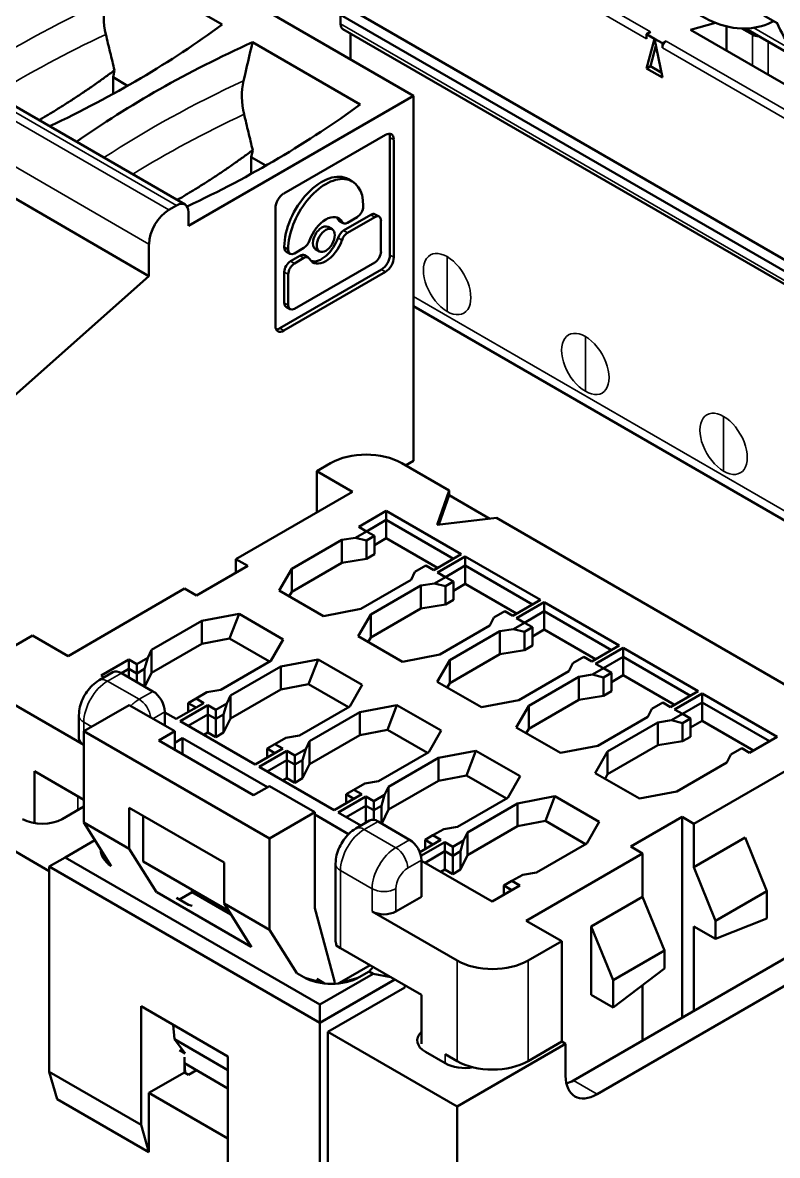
# Model space of a CAD drawing. Header units: millimetres. Extents: x 3118 to 4801, y 919 to 1849.
# Drawn here: x 4059.41 to 4072.92, y 1673.93 to 1694.2 of the extents above; entities that cross this region are included whole.
import ezdxf

# ---------------------------------------------------------------- set-up
doc = ezdxf.new("R2010")
doc.units = ezdxf.units.MM
doc.header["$LTSCALE"] = 1.8
doc.layers.add('외형선(ISO)', color=7, linetype='Continuous', lineweight=50)
doc.layers.add('좁은 외형선(ISO)', color=7, linetype='Continuous', lineweight=35)

msp = doc.modelspace()

# ---------------------------------------------------------------- linework, layer by layer
at = {"layer": '외형선(ISO)'}
for p, q in [((4056.369, 1698.687), (4066.41, 1692.89)), ((4052.276, 1696.742), (4062.317, 1690.945)), ((4061.672, 1689.665), (4051.631, 1695.462)), ((4061.052, 1695.278), (4062.98, 1694.165)), ((4074.4, 1689.175), (4065.278, 1694.441)), ((4074.4, 1688.971), (4065.102, 1694.339)), ((4065.102, 1694.176), (4065.102, 1694.339)), ((4071.367, 1694.07), (4071.815, 1694.195)), ((4072.919, 1694.188), (4072.684, 1694.324)), ((4065.143, 1694.084), (4074.4, 1688.74)), ((4065.278, 1693.543), (4065.278, 1694.006)), ((4070.582, 1693.992), (4070.652, 1694.033)), ((4070.582, 1693.992), (4070.723, 1693.911)), ((4070.582, 1693.911), (4070.582, 1693.992)), ((4071.367, 1694.07), (4073.474, 1692.853)), ((4072.014, 1693.696), (4072.014, 1694.132)), ((4072.287, 1694.094), (4072.477, 1693.984)), ((4072.352, 1694.094), (4073.314, 1693.538)), ((4063.527, 1693.849), (4065.455, 1692.736)), ((4070.723, 1693.911), (4070.581, 1693.38)), ((4070.652, 1693.421), (4070.749, 1693.784)), ((4070.865, 1693.216), (4070.723, 1693.911)), ((4070.723, 1693.911), (4070.865, 1693.829)), ((4070.865, 1693.829), (4070.935, 1693.87)), ((4070.865, 1693.829), (4070.865, 1693.747)), ((4070.581, 1693.38), (4070.652, 1693.421)), ((4070.581, 1693.38), (4070.865, 1693.216)), ((4070.846, 1693.309), (4070.652, 1693.421)), ((4061.029, 1693.221), (4061.054, 1693.346)), ((4061.29, 1693.07), (4061.029, 1693.221)), ((4061.029, 1692.923), (4061.029, 1693.221)), ((4062.379, 1690.563), (4066.41, 1692.89)), ((4066.41, 1692.89), (4066.41, 1686.358)), ((4064.084, 1691.139), (4065.907, 1692.191)), ((4065.986, 1692.146), (4065.986, 1690.041)), ((4066.056, 1692.105), (4066.056, 1690)), ((4063.504, 1691.792), (4063.529, 1691.917)), ((4063.765, 1691.641), (4063.504, 1691.792)), ((4063.504, 1691.494), (4063.504, 1691.792)), ((4065.242, 1691.398), (4065.313, 1691.357)), ((4062.026, 1690.849), (4062.167, 1690.93)), ((4062.379, 1690.808), (4062.379, 1690.563)), ((4063.935, 1688.775), (4063.935, 1690.881)), ((4065.158, 1690.481), (4065.644, 1690.761)), ((4065.51, 1690.911), (4065.51, 1690.922)), ((4065.723, 1690.769), (4065.794, 1690.728)), ((4064.881, 1690.543), (4064.952, 1690.502)), ((4065.079, 1690.653), (4065.149, 1690.612)), ((4065.715, 1690.72), (4065.229, 1690.44)), ((4065.229, 1690.62), (4065.398, 1690.718)), ((4065.826, 1690.103), (4065.826, 1690.656)), ((4061.672, 1689.665), (4061.672, 1690.236)), ((4064.094, 1690.186), (4064.094, 1690.176)), ((4064.165, 1690.145), (4064.165, 1690.135)), ((4064.277, 1690.07), (4064.446, 1690.168)), ((4064.652, 1690.147), (4064.723, 1690.106)), ((4064.127, 1690.103), (4064.198, 1690.062)), ((4064.206, 1689.931), (4064.376, 1690.029)), ((4064.446, 1689.988), (4064.277, 1689.89)), ((4064.455, 1690.037), (4064.525, 1689.996)), ((4064.013, 1688.73), (4065.837, 1689.783)), ((4065.907, 1689.742), (4064.084, 1688.689)), ((4064.094, 1689.185), (4064.094, 1689.737)), ((4064.277, 1689.08), (4065.715, 1689.91)), ((4058.985, 1687.282), (4061.672, 1689.665)), ((4064.165, 1689.697), (4064.165, 1689.144)), ((4064.127, 1689.113), (4064.198, 1689.072)), ((4066.41, 1689.128), (4074.824, 1684.27)), ((4064.925, 1686.317), (4064.677, 1686.174)), ((4066.198, 1686.317), (4067.046, 1685.827)), ((4066.41, 1686.358), (4066.268, 1686.276)), ((4064.677, 1685.439), (4064.677, 1686.174)), ((4064.677, 1686.174), (4065.314, 1685.807)), ((4063.228, 1684.602), (4065.314, 1685.807)), ((4067.046, 1685.827), (4066.834, 1685.215)), ((4067.046, 1685.746), (4066.864, 1685.218)), ((4067.046, 1685.827), (4067.046, 1685.746)), ((4067.777, 1685.324), (4067.046, 1685.746)), ((4065.922, 1685.464), (4065.427, 1685.178)), ((4067.265, 1684.688), (4065.922, 1685.464)), ((4065.922, 1685.464), (4065.922, 1685.301)), ((4065.922, 1685.301), (4065.568, 1685.096)), ((4065.922, 1685.301), (4065.922, 1684.974)), ((4067.124, 1684.607), (4065.922, 1685.301)), ((4066.834, 1685.215), (4067.895, 1685.337)), ((4067.895, 1685.337), (4074.4, 1681.581)), ((4065.568, 1685.096), (4065.372, 1684.983)), ((4065.427, 1685.178), (4065.568, 1685.096)), ((4065.568, 1685.096), (4065.71, 1685.015)), ((4064.228, 1684.425), (4065.126, 1684.943)), ((4065.372, 1684.983), (4065.126, 1684.943)), ((4065.126, 1684.943), (4065.126, 1684.535)), ((4065.372, 1684.983), (4065.568, 1684.933)), ((4065.71, 1685.015), (4065.568, 1684.933)), ((4065.568, 1684.933), (4065.568, 1684.607)), ((4065.71, 1685.015), (4065.71, 1684.688)), ((4065.922, 1684.974), (4065.71, 1684.851)), ((4066.841, 1684.443), (4065.922, 1684.974)), ((4065.71, 1684.688), (4065.568, 1684.607)), ((4066.77, 1684.402), (4067.265, 1684.688)), ((4062.521, 1683.949), (4063.44, 1684.48)), ((4063.228, 1684.602), (4063.228, 1684.358)), ((4063.44, 1684.48), (4063.228, 1684.602)), ((4064.228, 1684.017), (4065.126, 1684.535)), ((4065.568, 1684.607), (4065.126, 1684.535)), ((4066.433, 1684.371), (4066.629, 1684.484)), ((4066.629, 1684.484), (4066.77, 1684.402)), ((4067.336, 1684.647), (4066.841, 1684.362)), ((4067.336, 1684.484), (4066.983, 1684.28)), ((4068.68, 1683.872), (4067.336, 1684.647)), ((4067.336, 1684.647), (4067.336, 1684.484)), ((4067.336, 1684.484), (4067.336, 1684.157)), ((4068.538, 1683.79), (4067.336, 1684.484)), ((4064.006, 1684.039), (4064.228, 1684.425)), ((4064.228, 1684.425), (4064.228, 1684.017)), ((4066.364, 1684.229), (4066.433, 1684.371)), ((4066.983, 1684.28), (4066.786, 1684.167)), ((4066.841, 1684.362), (4066.983, 1684.28)), ((4066.983, 1684.28), (4067.124, 1684.198)), ((4060.223, 1682.867), (4062.309, 1684.072)), ((4062.309, 1684.072), (4062.521, 1683.949)), ((4066.364, 1684.229), (4065.466, 1683.71)), ((4065.643, 1683.608), (4066.541, 1684.127)), ((4066.786, 1684.167), (4066.541, 1684.127)), ((4066.541, 1684.127), (4066.541, 1683.719)), ((4066.786, 1684.167), (4066.983, 1684.117)), ((4067.124, 1684.198), (4066.983, 1684.117)), ((4066.983, 1684.117), (4066.983, 1683.79)), ((4067.124, 1684.198), (4067.124, 1683.872)), ((4067.336, 1684.157), (4067.124, 1684.035)), ((4068.255, 1683.627), (4067.336, 1684.157)), ((4064.798, 1683.582), (4064.006, 1684.039)), ((4064.182, 1683.937), (4064.228, 1684.017)), ((4067.124, 1683.872), (4066.983, 1683.79)), ((4068.185, 1683.586), (4068.68, 1683.872)), ((4065.466, 1683.71), (4064.798, 1683.582)), ((4065.643, 1683.2), (4066.541, 1683.719)), ((4066.983, 1683.79), (4066.541, 1683.719)), ((4067.847, 1683.554), (4068.043, 1683.668)), ((4068.043, 1683.668), (4068.185, 1683.586)), ((4068.75, 1683.831), (4068.255, 1683.545)), ((4068.75, 1683.668), (4068.397, 1683.463)), ((4070.094, 1683.055), (4068.75, 1683.831)), ((4068.75, 1683.831), (4068.75, 1683.668)), ((4068.75, 1683.668), (4068.75, 1683.341)), ((4069.952, 1682.974), (4068.75, 1683.668)), ((4061.718, 1682.976), (4062.616, 1683.494)), ((4062.616, 1683.494), (4063.284, 1683.623)), ((4062.616, 1683.494), (4062.616, 1683.086)), ((4063.115, 1683.182), (4063.284, 1683.623)), ((4063.284, 1683.623), (4064.076, 1683.165)), ((4065.42, 1683.223), (4065.643, 1683.608)), ((4065.643, 1683.608), (4065.643, 1683.2)), ((4067.778, 1683.412), (4067.847, 1683.554)), ((4068.397, 1683.463), (4068.2, 1683.35)), ((4068.255, 1683.545), (4068.397, 1683.463)), ((4068.397, 1683.463), (4068.538, 1683.382)), ((4059.586, 1683.235), (4058.985, 1682.888)), ((4059.586, 1683.235), (4060.223, 1682.867)), ((4067.778, 1683.412), (4066.88, 1682.894)), ((4067.057, 1682.792), (4067.955, 1683.31)), ((4068.2, 1683.35), (4067.955, 1683.31)), ((4067.955, 1683.31), (4067.955, 1682.902)), ((4068.2, 1683.35), (4068.397, 1683.3)), ((4068.538, 1683.382), (4068.397, 1683.3)), ((4068.397, 1683.3), (4068.397, 1682.974)), ((4068.538, 1683.382), (4068.538, 1683.055)), ((4068.75, 1683.341), (4068.538, 1683.219)), ((4069.67, 1682.81), (4068.75, 1683.341)), ((4061.718, 1682.567), (4062.616, 1683.086)), ((4062.616, 1683.086), (4063.115, 1683.182)), ((4063.115, 1683.182), (4063.832, 1682.767)), ((4064.076, 1683.165), (4063.854, 1682.78)), ((4066.212, 1682.765), (4065.42, 1683.223)), ((4065.597, 1683.121), (4065.643, 1683.2)), ((4068.538, 1683.055), (4068.397, 1682.974)), ((4069.599, 1682.769), (4070.094, 1683.055)), ((4061.649, 1682.834), (4061.453, 1682.72)), ((4061.649, 1682.834), (4061.594, 1682.639)), ((4061.718, 1682.976), (4061.649, 1682.834)), ((4061.718, 1682.976), (4061.718, 1682.567)), ((4066.88, 1682.894), (4066.212, 1682.765)), ((4067.057, 1682.384), (4067.955, 1682.902)), ((4068.397, 1682.974), (4067.955, 1682.902)), ((4069.261, 1682.738), (4069.457, 1682.851)), ((4069.457, 1682.851), (4069.599, 1682.769)), ((4070.165, 1683.014), (4069.67, 1682.729)), ((4070.165, 1682.851), (4069.811, 1682.647)), ((4071.508, 1682.239), (4070.165, 1683.014)), ((4070.165, 1683.014), (4070.165, 1682.851)), ((4070.165, 1682.851), (4070.165, 1682.524)), ((4071.367, 1682.157), (4070.165, 1682.851)), ((4061.312, 1682.802), (4060.817, 1682.516)), ((4061.312, 1682.639), (4061.177, 1682.561)), ((4061.453, 1682.72), (4061.312, 1682.802)), ((4061.312, 1682.802), (4061.312, 1682.639)), ((4061.312, 1682.639), (4061.312, 1682.484)), ((4061.453, 1682.557), (4061.312, 1682.639)), ((4061.453, 1682.72), (4061.453, 1682.557)), ((4061.594, 1682.639), (4061.453, 1682.557)), ((4061.594, 1682.639), (4061.594, 1682.32)), ((4063.854, 1682.78), (4062.956, 1682.261)), ((4063.132, 1682.159), (4064.03, 1682.678)), ((4064.03, 1682.678), (4064.699, 1682.806)), ((4064.03, 1682.678), (4064.03, 1682.269)), ((4064.529, 1682.365), (4064.699, 1682.806)), ((4064.699, 1682.806), (4065.491, 1682.349)), ((4066.834, 1682.406), (4067.057, 1682.792)), ((4067.057, 1682.792), (4067.057, 1682.384)), ((4069.192, 1682.596), (4069.261, 1682.738)), ((4069.811, 1682.647), (4069.615, 1682.534)), ((4069.67, 1682.729), (4069.811, 1682.647)), ((4069.811, 1682.647), (4069.952, 1682.565)), ((4060.78, 1682.433), (4061.027, 1682.576)), ((4060.817, 1682.516), (4060.87, 1682.485)), ((4061.743, 1682.235), (4061.177, 1682.561)), ((4061.453, 1682.557), (4061.453, 1682.402)), ((4061.718, 1682.567), (4061.598, 1682.319)), ((4069.192, 1682.596), (4068.294, 1682.077)), ((4068.471, 1681.975), (4069.369, 1682.494)), ((4069.615, 1682.534), (4069.369, 1682.494)), ((4069.369, 1682.494), (4069.369, 1682.086)), ((4069.615, 1682.534), (4069.811, 1682.484)), ((4069.952, 1682.565), (4069.811, 1682.484)), ((4069.811, 1682.484), (4069.811, 1682.157)), ((4069.952, 1682.565), (4069.952, 1682.239)), ((4070.165, 1682.524), (4069.952, 1682.402)), ((4071.084, 1681.994), (4070.165, 1682.524)), ((4062.514, 1682.108), (4062.71, 1682.221)), ((4062.71, 1682.221), (4062.956, 1682.261)), ((4063.132, 1681.751), (4064.03, 1682.269)), ((4064.03, 1682.269), (4064.529, 1682.365)), ((4064.529, 1682.365), (4065.247, 1681.951)), ((4065.491, 1682.349), (4065.268, 1681.963)), ((4067.626, 1681.949), (4066.834, 1682.406)), ((4067.011, 1682.304), (4067.057, 1682.384)), ((4069.952, 1682.239), (4069.811, 1682.157)), ((4071.013, 1681.953), (4071.508, 1682.239)), ((4060.506, 1681.275), (4058.985, 1682.153)), ((4062.16, 1681.741), (4062.655, 1682.026)), ((4062.514, 1682.108), (4062.372, 1682.026)), ((4062.372, 1682.026), (4062.372, 1681.863)), ((4062.514, 1681.945), (4062.372, 1682.026)), ((4062.655, 1682.026), (4062.514, 1682.108)), ((4063.064, 1682.017), (4062.867, 1681.904)), ((4063.064, 1682.017), (4063.009, 1681.822)), ((4063.132, 1682.159), (4063.064, 1682.017)), ((4063.132, 1682.159), (4063.132, 1681.751)), ((4068.294, 1682.077), (4067.626, 1681.949)), ((4068.471, 1681.567), (4069.369, 1682.086)), ((4069.811, 1682.157), (4069.369, 1682.086)), ((4070.675, 1681.921), (4070.872, 1682.035)), ((4070.872, 1682.035), (4071.013, 1681.953)), ((4071.579, 1682.198), (4071.084, 1681.912)), ((4071.579, 1682.035), (4071.225, 1681.83)), ((4072.922, 1681.422), (4071.579, 1682.198)), ((4071.579, 1682.198), (4071.579, 1682.035)), ((4072.781, 1681.341), (4071.579, 1682.035)), ((4071.579, 1682.035), (4071.579, 1681.708)), ((4061.319, 1681.99), (4060.506, 1681.52)), ((4061.319, 1681.99), (4062.132, 1681.52)), ((4061.955, 1681.622), (4061.955, 1681.867)), ((4061.955, 1681.859), (4062.16, 1681.741)), ((4062.726, 1681.986), (4062.231, 1681.7)), ((4062.726, 1681.822), (4062.372, 1681.618)), ((4062.867, 1681.904), (4062.726, 1681.986)), ((4062.726, 1681.986), (4062.726, 1681.822)), ((4062.726, 1681.822), (4062.726, 1681.496)), ((4062.867, 1681.741), (4062.726, 1681.822)), ((4062.867, 1681.904), (4062.867, 1681.741)), ((4063.009, 1681.822), (4062.867, 1681.741)), ((4063.009, 1681.822), (4063.009, 1681.496)), ((4065.268, 1681.963), (4064.37, 1681.445)), ((4064.547, 1681.343), (4065.445, 1681.861)), ((4065.445, 1681.861), (4066.113, 1681.99)), ((4065.445, 1681.861), (4065.445, 1681.453)), ((4065.943, 1681.549), (4066.113, 1681.99)), ((4066.113, 1681.99), (4066.905, 1681.532)), ((4068.248, 1681.59), (4068.471, 1681.975)), ((4068.471, 1681.975), (4068.471, 1681.567)), ((4070.607, 1681.779), (4070.675, 1681.921)), ((4071.225, 1681.83), (4071.029, 1681.717)), ((4071.084, 1681.912), (4071.225, 1681.83)), ((4071.225, 1681.83), (4071.367, 1681.749)), ((4060.418, 1681.398), (4060.418, 1681.806)), ((4062.231, 1681.7), (4063.574, 1680.924)), ((4062.867, 1681.741), (4062.867, 1681.414)), ((4063.132, 1681.751), (4063.009, 1681.496)), ((4070.607, 1681.779), (4069.709, 1681.261)), ((4069.885, 1681.159), (4070.783, 1681.677)), ((4071.029, 1681.717), (4070.783, 1681.677)), ((4070.783, 1681.677), (4070.783, 1681.269)), ((4071.029, 1681.717), (4071.225, 1681.667)), ((4071.367, 1681.749), (4071.225, 1681.667)), ((4071.225, 1681.667), (4071.225, 1681.341)), ((4071.367, 1681.749), (4071.367, 1681.422)), ((4071.579, 1681.708), (4071.367, 1681.586)), ((4072.498, 1681.177), (4071.579, 1681.708)), ((4060.506, 1681.52), (4063.829, 1679.601)), ((4060.506, 1681.52), (4060.506, 1679.887)), ((4062.132, 1681.52), (4061.849, 1681.357)), ((4062.132, 1681.194), (4062.132, 1681.52)), ((4062.726, 1681.496), (4062.655, 1681.455)), ((4062.867, 1681.414), (4062.726, 1681.496)), ((4063.009, 1681.496), (4062.867, 1681.414)), ((4064.124, 1681.405), (4064.37, 1681.445)), ((4064.547, 1680.934), (4065.445, 1681.453)), ((4065.445, 1681.453), (4065.943, 1681.549)), ((4065.943, 1681.549), (4066.661, 1681.134)), ((4066.905, 1681.532), (4066.682, 1681.147)), ((4069.04, 1681.132), (4068.248, 1681.59)), ((4068.425, 1681.488), (4068.471, 1681.567)), ((4071.367, 1681.422), (4071.225, 1681.341)), ((4072.427, 1681.136), (4072.922, 1681.422)), ((4061.849, 1681.357), (4063.546, 1680.377)), ((4062.132, 1681.316), (4062.273, 1681.398)), ((4063.794, 1680.52), (4062.273, 1681.398)), ((4062.273, 1681.398), (4062.273, 1681.112)), ((4063.574, 1680.924), (4064.069, 1681.21)), ((4063.928, 1681.292), (4063.786, 1681.21)), ((4063.786, 1681.21), (4063.786, 1681.047)), ((4063.928, 1681.128), (4063.786, 1681.21)), ((4063.928, 1681.292), (4064.124, 1681.405)), ((4064.069, 1681.21), (4063.928, 1681.292)), ((4064.547, 1681.343), (4064.478, 1681.201)), ((4064.547, 1681.343), (4064.547, 1680.934)), ((4069.709, 1681.261), (4069.04, 1681.132)), ((4069.885, 1680.751), (4070.783, 1681.269)), ((4071.225, 1681.341), (4070.783, 1681.269)), ((4072.089, 1681.105), (4072.286, 1681.218)), ((4072.286, 1681.218), (4072.427, 1681.136)), ((4064.14, 1681.169), (4063.645, 1680.883)), ((4064.14, 1681.006), (4063.786, 1680.802)), ((4064.281, 1681.087), (4064.14, 1681.169)), ((4064.14, 1681.169), (4064.14, 1681.006)), ((4064.14, 1681.006), (4064.14, 1680.679)), ((4064.281, 1680.924), (4064.14, 1681.006)), ((4064.478, 1681.201), (4064.281, 1681.087)), ((4064.281, 1681.087), (4064.281, 1680.924)), ((4064.423, 1681.006), (4064.281, 1680.924)), ((4064.478, 1681.201), (4064.423, 1681.006)), ((4064.423, 1681.006), (4064.423, 1680.679)), ((4066.682, 1681.147), (4065.784, 1680.628)), ((4065.961, 1680.526), (4066.859, 1681.045)), ((4066.859, 1681.045), (4067.527, 1681.173)), ((4066.859, 1681.045), (4066.859, 1680.636)), ((4067.357, 1680.732), (4067.527, 1681.173)), ((4067.527, 1681.173), (4068.319, 1680.716)), ((4069.663, 1680.773), (4069.885, 1681.159)), ((4069.885, 1681.159), (4069.885, 1680.751)), ((4073.516, 1681.071), (4071.43, 1679.867)), ((4072.021, 1680.963), (4072.089, 1681.105)), ((4059.622, 1679.876), (4059.622, 1680.806)), ((4060.293, 1680.418), (4059.622, 1680.806)), ((4063.645, 1680.883), (4064.989, 1680.108)), ((4064.281, 1680.924), (4064.281, 1680.598)), ((4064.547, 1680.934), (4064.423, 1680.679)), ((4072.021, 1680.963), (4071.123, 1680.444)), ((4064.14, 1680.679), (4064.069, 1680.638)), ((4064.281, 1680.598), (4064.14, 1680.679)), ((4064.423, 1680.679), (4064.281, 1680.598)), ((4065.539, 1680.588), (4065.784, 1680.628)), ((4065.961, 1680.118), (4066.859, 1680.636)), ((4066.859, 1680.636), (4067.357, 1680.732)), ((4067.357, 1680.732), (4068.075, 1680.318)), ((4068.319, 1680.716), (4068.096, 1680.33)), ((4070.455, 1680.316), (4069.663, 1680.773)), ((4069.839, 1680.671), (4069.885, 1680.751)), ((4060.506, 1680.295), (4060.293, 1680.418)), ((4063.829, 1680.54), (4063.546, 1680.377)), ((4063.829, 1680.54), (4064.642, 1680.071)), ((4064.989, 1680.108), (4065.484, 1680.393)), ((4065.342, 1680.475), (4065.201, 1680.393)), ((4065.201, 1680.393), (4065.201, 1680.23)), ((4065.342, 1680.312), (4065.201, 1680.393)), ((4065.342, 1680.475), (4065.539, 1680.588)), ((4065.484, 1680.393), (4065.342, 1680.475)), ((4065.961, 1680.526), (4065.892, 1680.384)), ((4065.961, 1680.526), (4065.961, 1680.118)), ((4071.123, 1680.444), (4070.455, 1680.316)), ((4059.887, 1679.02), (4057.712, 1680.275)), ((4065.554, 1680.353), (4065.059, 1680.067)), ((4065.696, 1680.271), (4065.554, 1680.353)), ((4065.554, 1680.353), (4065.554, 1680.189)), ((4065.892, 1680.384), (4065.696, 1680.271)), ((4065.696, 1680.271), (4065.696, 1680.108)), ((4065.892, 1680.384), (4065.837, 1680.189)), ((4068.096, 1680.33), (4067.198, 1679.812)), ((4067.375, 1679.71), (4068.273, 1680.228)), ((4068.273, 1680.228), (4068.941, 1680.357)), ((4068.273, 1680.228), (4068.273, 1679.82)), ((4068.772, 1679.916), (4068.941, 1680.357)), ((4068.941, 1680.357), (4069.733, 1679.899)), ((4060.506, 1680.173), (4060.117, 1679.948)), ((4061.319, 1679.418), (4061.319, 1680.153)), ((4061.319, 1680.153), (4063.016, 1679.173)), ((4061.566, 1680.01), (4061.566, 1679.193)), ((4064.642, 1680.071), (4063.829, 1679.601)), ((4064.642, 1678.356), (4064.642, 1680.071)), ((4065.247, 1679.681), (4064.642, 1680.03)), ((4065.059, 1680.067), (4065.466, 1679.832)), ((4065.554, 1680.189), (4065.201, 1679.985)), ((4065.554, 1680.189), (4065.554, 1679.883)), ((4065.696, 1680.108), (4065.554, 1680.189)), ((4065.837, 1680.189), (4065.696, 1680.108)), ((4065.696, 1680.108), (4065.696, 1679.935)), ((4065.837, 1680.189), (4065.837, 1679.871)), ((4065.961, 1680.118), (4065.84, 1679.869)), ((4071.218, 1679.989), (4070.299, 1679.459)), ((4071.218, 1679.989), (4071.218, 1676.397)), ((4071.43, 1679.867), (4071.218, 1679.989)), ((4060.506, 1679.887), (4061.319, 1679.418)), ((4060.506, 1679.887), (4060.996, 1679.109)), ((4065.376, 1679.78), (4065.623, 1679.922)), ((4065.773, 1679.908), (4066.339, 1679.581)), ((4066.953, 1679.772), (4067.198, 1679.812)), ((4067.375, 1679.301), (4068.273, 1679.82)), ((4068.273, 1679.82), (4068.772, 1679.916)), ((4068.772, 1679.916), (4069.489, 1679.501)), ((4069.733, 1679.899), (4069.511, 1679.514)), ((4071.43, 1679.091), (4071.43, 1679.867)), ((4063.829, 1679.601), (4063.829, 1677.968)), ((4066.756, 1679.659), (4066.615, 1679.577)), ((4066.756, 1679.659), (4066.953, 1679.772)), ((4066.898, 1679.577), (4066.756, 1679.659)), ((4067.375, 1679.71), (4067.306, 1679.568)), ((4067.375, 1679.71), (4067.375, 1679.301)), ((4072.35, 1679.622), (4071.43, 1679.091)), ((4072.35, 1679.622), (4072.738, 1678.662)), ((4060.17, 1679.265), (4060.704, 1679.573)), ((4061.319, 1679.418), (4061.809, 1678.639)), ((4066.52, 1679.359), (4066.898, 1679.577)), ((4066.968, 1679.536), (4066.542, 1679.29)), ((4066.615, 1679.577), (4066.615, 1679.414)), ((4066.756, 1679.495), (4066.615, 1679.577)), ((4067.11, 1679.454), (4066.968, 1679.536)), ((4066.968, 1679.536), (4066.968, 1679.373)), ((4067.306, 1679.568), (4067.11, 1679.454)), ((4067.11, 1679.454), (4067.11, 1679.291)), ((4067.306, 1679.568), (4067.251, 1679.373)), ((4069.511, 1679.514), (4068.612, 1678.995)), ((4070.299, 1679.459), (4070.511, 1679.336)), ((4060.17, 1679.265), (4059.887, 1679.101)), ((4064.73, 1676.631), (4060.17, 1679.265)), ((4061.566, 1679.193), (4063.097, 1678.31)), ((4066.551, 1678.56), (4066.551, 1679.214)), ((4066.551, 1679.205), (4067.817, 1678.475)), ((4066.968, 1679.373), (4066.615, 1679.169)), ((4067.11, 1679.291), (4066.968, 1679.373)), ((4066.968, 1679.373), (4066.968, 1679.046)), ((4067.251, 1679.373), (4067.11, 1679.291)), ((4067.11, 1679.291), (4067.11, 1678.965)), ((4067.251, 1679.373), (4067.251, 1679.046)), ((4067.375, 1679.301), (4067.251, 1679.046)), ((4070.511, 1679.336), (4068.425, 1678.132)), ((4070.511, 1679.336), (4070.511, 1678.56)), ((4064.73, 1676.305), (4059.887, 1679.101)), ((4059.887, 1675.427), (4059.887, 1679.101)), ((4063.016, 1678.438), (4063.016, 1679.173)), ((4065.014, 1677.764), (4065.014, 1679.152)), ((4066.968, 1679.046), (4066.898, 1679.005)), ((4067.11, 1678.965), (4066.968, 1679.046)), ((4067.251, 1679.046), (4067.11, 1678.965)), ((4068.367, 1678.955), (4068.612, 1678.995)), ((4071.819, 1678.132), (4071.43, 1679.091)), ((4068.171, 1678.842), (4068.029, 1678.76)), ((4068.171, 1678.842), (4068.367, 1678.955)), ((4068.312, 1678.76), (4068.171, 1678.842)), ((4063.503, 1677.664), (4061.812, 1678.641)), ((4062.218, 1678.508), (4062.447, 1678.64)), ((4062.447, 1678.64), (4062.433, 1678.693)), ((4063.14, 1678.24), (4062.447, 1678.64)), ((4067.817, 1678.475), (4068.312, 1678.76)), ((4068.171, 1678.679), (4068.029, 1678.76)), ((4068.029, 1678.76), (4068.029, 1678.597)), ((4072.738, 1678.662), (4071.819, 1678.132)), ((4072.738, 1678.173), (4072.738, 1678.662)), ((4062.165, 1678.539), (4062.377, 1678.416)), ((4062.448, 1678.396), (4062.377, 1678.416)), ((4063.016, 1678.438), (4063.506, 1677.66)), ((4063.016, 1678.438), (4063.829, 1677.968)), ((4066.092, 1678.295), (4066.551, 1678.56)), ((4070.511, 1678.56), (4069.592, 1678.03)), ((4070.511, 1678.56), (4070.9, 1677.601)), ((4064.996, 1677.05), (4064.642, 1678.356)), ((4067.188, 1677.417), (4065.667, 1678.295)), ((4071.819, 1677.805), (4072.738, 1678.173)), ((4063.829, 1677.968), (4064.319, 1677.19)), ((4069.062, 1677.764), (4068.425, 1678.132)), ((4069.592, 1678.03), (4069.592, 1676.805)), ((4069.981, 1677.07), (4069.592, 1678.03)), ((4071.43, 1676.519), (4071.43, 1678.03)), ((4071.43, 1678.03), (4071.819, 1677.805)), ((4071.819, 1678.132), (4071.819, 1677.805)), ((4069.062, 1677.764), (4068.46, 1677.417)), ((4069.062, 1675.968), (4069.062, 1677.764)), ((4065.024, 1677.687), (4065.024, 1677.719)), ((4065.024, 1677.687), (4065.102, 1677.642)), ((4065.102, 1677.642), (4065.88, 1677.193)), ((4069.274, 1675.274), (4073.375, 1677.642)), ((4070.9, 1677.601), (4069.981, 1677.07)), ((4070.9, 1677.274), (4070.9, 1677.601)), ((4069.698, 1675.029), (4073.799, 1677.397)), ((4064.446, 1677.12), (4064.322, 1677.192)), ((4064.73, 1676.631), (4065.685, 1677.183)), ((4065.632, 1677.336), (4065.082, 1677.018)), ((4065.614, 1677.223), (4065.435, 1677.12)), ((4065.614, 1677.223), (4065.685, 1677.305)), ((4065.614, 1677.223), (4065.685, 1677.183)), ((4066.003, 1677.121), (4065.685, 1677.183)), ((4066.551, 1676.805), (4065.88, 1677.193)), ((4069.981, 1676.58), (4070.9, 1677.274)), ((4064.675, 1677.089), (4064.799, 1677.018)), ((4064.73, 1676.305), (4066.074, 1677.08)), ((4065.001, 1677.003), (4064.996, 1677.05)), ((4066.251, 1676.978), (4066.251, 1676.938)), ((4069.981, 1677.07), (4069.981, 1676.58)), ((4070.511, 1676.981), (4070.511, 1675.988)), ((4064.872, 1676.142), (4066.251, 1676.938)), ((4066.551, 1676.805), (4066.551, 1675.927)), ((4069.592, 1676.805), (4069.981, 1676.58)), ((4061.531, 1674.478), (4061.531, 1676.601)), ((4063.086, 1675.703), (4061.531, 1676.601)), ((4064.73, 1676.305), (4064.73, 1676.631)), ((4062.13, 1676.01), (4062.106, 1676.269)), ((4064.73, 1672.631), (4064.73, 1676.305)), ((4067.188, 1674.805), (4064.872, 1676.142)), ((4064.872, 1676.142), (4064.872, 1672.141)), ((4063.086, 1675.458), (4062.13, 1676.01)), ((4062.321, 1675.753), (4062.13, 1676.01)), ((4068.46, 1675.621), (4069.062, 1675.968)), ((4069.132, 1675.927), (4069.062, 1675.968)), ((4062.216, 1675.814), (4062.321, 1675.753)), ((4066.622, 1675.784), (4066.976, 1675.58)), ((4066.976, 1675.743), (4067.188, 1675.621)), ((4067.188, 1674.805), (4069.132, 1675.927)), ((4069.132, 1675.927), (4069.132, 1675.356)), ((4062.307, 1675.692), (4062.307, 1675.416)), ((4062.309, 1675.58), (4062.307, 1675.583)), ((4063.086, 1675.131), (4062.309, 1675.58)), ((4062.317, 1675.409), (4062.309, 1675.58)), ((4063.086, 1673.58), (4063.086, 1675.703)), ((4061.531, 1674.478), (4059.887, 1675.427)), ((4060.028, 1674.937), (4059.887, 1675.427)), ((4062.307, 1675.416), (4061.672, 1675.049)), ((4062.377, 1675.375), (4062.307, 1675.416)), ((4062.377, 1675.375), (4062.521, 1675.458)), ((4061.672, 1673.988), (4060.028, 1674.937)), ((4061.672, 1675.049), (4063.086, 1674.233)), ((4061.672, 1675.049), (4061.672, 1673.988)), ((4067.188, 1667.456), (4067.188, 1674.805)), ((4061.672, 1673.988), (4061.531, 1674.478))]:
    msp.add_line(p, q, dxfattribs=at)
for centre, major_axis in [((4073.941, 1694.421), (-0.725, 1.256)), ((4064.837, 1690.304), (-0.114, -0.198))]:
    msp.add_ellipse(centre, major_axis=major_axis, ratio=0.57735, dxfattribs=at)
for centre, major_axis, ratio, start_param, end_param in [((4044.758, 1702.712), (20, 0), 0.57735, 5.397834, 5.618878), ((4073.382, 1686.186), (-20, 0), 0.57735, 5.376697, 5.59774), ((4061.603, 1694.174), (-0.213, 0.99), 0.718086, 0.992119, 1.603505), ((4065.243, 1694.258), (-0.1, -0.173), 0.57735, 5.497787, 6.283185), ((4047.233, 1701.283), (20, 0), 0.57735, 5.397834, 5.618878), ((4072.618, 1694.066), (0.2, 0), 0.57735, 3.926991, 4.616874), ((4075.857, 1684.758), (-20, 0), 0.57735, 5.376697, 5.59774), ((4075.857, 1677.396), (-13.016, -69.532), 0.218386, 4.514556, 4.524759), ((4070.935, 1693.788), (-0.05, -0.0866), 0.57735, 3.926991, 5.497787), ((4064.078, 1692.745), (-0.213, 0.99), 0.718086, 0.992119, 1.603505), ((4049.708, 1699.855), (20, 0), 0.57735, 5.396921, 5.618878), ((4065.907, 1692.019), (0.105, 0.183), 0.57735, 5.497787, 7.068583), ((4065.837, 1692.06), (0.105, 0.183), 0.57735, 5.497787, 5.941106), ((4064.767, 1690.574), (0.476, 0.824), 0.57735, 0, 2.356194), ((4064.837, 1690.533), (0.476, 0.824), 0.57735, 5.497787, 8.63938), ((4064.084, 1690.967), (-0.105, -0.183), 0.57735, 3.926991, 5.497787), ((4062.167, 1690.685), (0.15, 0.26), 0.57735, 5.497787, 7.068583), ((4062.026, 1690.44), (-0.25, -0.433), 0.57735, 3.926991, 5.497787), ((4064.837, 1690.304), (0.228, 0.396), 0.57735, 5.949564, 8.187603), ((4065.398, 1690.847), (0.079, 0.137), 0.57735, 3.926991, 5.497787), ((4065.644, 1690.632), (0.079, 0.137), 0.57735, 0, 0.785398), ((4065.715, 1690.591), (0.079, 0.137), 0.57735, 5.497787, 7.068583), ((4064.767, 1690.345), (0.114, 0.198), 0.57735, 0, 3.141593), ((4064.767, 1690.345), (0.228, 0.396), 0.57735, 5.949564, 6.127739), ((4065.158, 1690.79), (-0.079, -0.137), 0.57735, 5.949564, 6.283185), ((4065.229, 1690.749), (-0.079, -0.137), 0.57735, 5.949564, 7.068583), ((4064.767, 1690.345), (-0.228, -0.396), 0.57735, 0.155447, 1.904417), ((4065.158, 1690.351), (-0.079, -0.137), 0.57735, 3.926991, 5.04601), ((4065.229, 1690.311), (-0.079, -0.137), 0.57735, 3.926991, 5.04601), ((4064.206, 1690.24), (-0.079, -0.137), 0.57735, 5.497787, 6.283185), ((4064.277, 1690.199), (-0.079, -0.137), 0.57735, 5.497787, 7.068583), ((4064.446, 1690.297), (0.079, 0.137), 0.57735, 3.926991, 5.04601), ((4064.837, 1690.304), (-0.228, -0.396), 0.57735, 5.949564, 8.187603), ((4064.206, 1689.802), (-0.079, -0.137), 0.57735, 3.926991, 5.497787), ((4064.376, 1689.9), (0.079, 0.137), 0.57735, 0, 0.785398), ((4064.446, 1689.859), (0.079, 0.137), 0.57735, 5.949564, 7.068583), ((4065.715, 1690.039), (0.079, 0.137), 0.57735, 3.926991, 5.497787), ((4065.837, 1689.955), (0.105, 0.183), 0.57735, 3.926991, 5.497787), ((4065.907, 1689.914), (0.105, 0.183), 0.57735, 3.926991, 5.497787), ((4064.277, 1689.761), (-0.079, -0.137), 0.57735, 3.926991, 5.497787), ((4064.206, 1689.249), (-0.079, -0.137), 0.57735, 5.497787, 6.283185), ((4064.277, 1689.209), (-0.079, -0.137), 0.57735, 5.497787, 7.068583), ((4064.084, 1688.861), (-0.105, -0.183), 0.57735, 5.497787, 7.068583), ((4064.013, 1688.902), (-0.105, -0.183), 0.57735, 0.342079, 0.785398), ((4065.561, 1685.95), (-0.9, 0), 0.57735, 3.926991, 5.497787), ((4061.177, 1682.316), (-0.15, 0.26), 0.57735, 5.497787, 6.283185), ((4061.743, 1681.99), (0.15, -0.26), 0.57735, 0.785398, 2.356194), ((4060.718, 1681.398), (-0.3, 0), 0.57735, 0, 0.785398), ((4059.763, 1680.153), (0.5, 0), 0.57735, 3.926991, 5.497787), ((4065.773, 1679.663), (-0.15, 0.26), 0.57735, 5.497787, 6.283185), ((4061.511, 1679.386), (-0.7, 0), 0.57735, 6.244873, 7.019039), ((4066.339, 1679.336), (0.15, -0.26), 0.57735, 0.785398, 2.356194), ((4065.88, 1678.418), (-0.3, 0), 0.57735, 0.785398, 2.356194), ((4065.314, 1677.764), (-0.3, 0), 0.57735, 0, 0.261799), ((4067.824, 1677.785), (0.9, 0), 0.57735, 3.926991, 5.497787), ((4064.94, 1677.406), (-0.7, 0), 0.57735, 0.785398, 2.356194), ((4064.94, 1677.1), (-0.2, 0), 0.57735, 0.785398, 0.919978), ((4064.94, 1677.1), (-0.2, 0), 0.57735, 2.221614, 2.356194), ((4066.976, 1675.988), (-0.5, 0), 0.57735, 5.725586, 7.068583), ((4067.329, 1675.784), (0.5, 0), 0.57735, 3.926991, 5.014964), ((4067.824, 1675.988), (-0.9, 0), 0.57735, 0.785398, 2.356194), ((4069.698, 1675.682), (-0.4, -0.693), 0.57735, 5.497787, 7.068583), ((4069.274, 1675.927), (-0.4, -0.693), 0.57735, 0.55899, 0.785398)]:
    msp.add_ellipse(centre, major_axis=major_axis, ratio=ratio, start_param=start_param, end_param=end_param, dxfattribs=at)
for points, knots in [([(4070.44, 1695.627), (4070.529, 1695.429), (4070.641, 1695.237), (4070.896, 1694.884), (4071.041, 1694.723), (4071.355, 1694.445), (4071.525, 1694.328), (4071.886, 1694.157), (4072.079, 1694.102), (4072.439, 1694.088), (4072.605, 1694.114), (4072.79, 1694.193), (4072.822, 1694.209), (4072.853, 1694.226)], [2.185909, 2.185909, 2.185909, 2.185909, 2.534125, 2.534125, 2.882342, 2.882342, 3.230558, 3.230558, 3.578774, 3.578774, 3.856739, 3.856739, 3.916819, 3.916819, 3.916819, 3.916819]), ([(4072.915, 1694.199), (4072.992, 1694.027), (4073.085, 1693.861), (4073.297, 1693.55), (4073.416, 1693.405), (4073.675, 1693.145), (4073.814, 1693.031), (4074.109, 1692.841), (4074.265, 1692.766), (4074.557, 1692.682), (4074.689, 1692.662), (4074.824, 1692.665)], [2.185909, 2.185909, 2.185909, 2.185909, 2.485965, 2.485965, 2.786021, 2.786021, 3.086077, 3.086077, 3.386133, 3.386133, 3.619284, 3.619284, 3.619284, 3.619284]), ([(4060.9, 1693.989), (4060.913, 1693.935), (4060.926, 1693.882), (4060.938, 1693.828), (4060.951, 1693.774), (4060.964, 1693.721), (4060.977, 1693.667), (4060.99, 1693.614), (4061.003, 1693.56), (4061.016, 1693.506), (4061.029, 1693.453), (4061.041, 1693.399), (4061.054, 1693.346)], [27.3487746, 27.3487746, 27.3487746, 27.3487746, 27.5141397, 27.5141397, 27.5141397, 27.6795053, 27.6795053, 27.6795053, 27.8448716, 27.8448716, 27.8448716, 28.0102384, 28.0102384, 28.0102384, 28.0102384]), ([(4063.375, 1692.56), (4063.388, 1692.506), (4063.4, 1692.453), (4063.413, 1692.399), (4063.426, 1692.345), (4063.439, 1692.292), (4063.452, 1692.238), (4063.465, 1692.185), (4063.478, 1692.131), (4063.491, 1692.078), (4063.503, 1692.024), (4063.516, 1691.97), (4063.529, 1691.917)], [27.3487746, 27.3487746, 27.3487746, 27.3487746, 27.5141397, 27.5141397, 27.5141397, 27.6795053, 27.6795053, 27.6795053, 27.8448716, 27.8448716, 27.8448716, 28.0102384, 28.0102384, 28.0102384, 28.0102384]), ([(4060.78, 1682.433), (4060.734, 1682.407), (4060.694, 1682.375), (4060.621, 1682.306), (4060.589, 1682.268), (4060.531, 1682.187), (4060.507, 1682.144), (4060.465, 1682.054), (4060.448, 1682.007), (4060.425, 1681.909), (4060.418, 1681.859), (4060.418, 1681.806)], [0, 0, 0, 0, 0.314159, 0.314159, 0.628319, 0.628319, 0.942478, 0.942478, 1.256637, 1.256637, 1.570796, 1.570796, 1.570796, 1.570796]), ([(4065.376, 1679.78), (4065.33, 1679.753), (4065.29, 1679.722), (4065.217, 1679.653), (4065.185, 1679.615), (4065.128, 1679.534), (4065.103, 1679.49), (4065.061, 1679.4), (4065.044, 1679.353), (4065.021, 1679.256), (4065.014, 1679.205), (4065.014, 1679.152)], [0, 0, 0, 0, 0.314159, 0.314159, 0.628319, 0.628319, 0.942478, 0.942478, 1.256637, 1.256637, 1.570796, 1.570796, 1.570796, 1.570796])]:
    msp.add_open_spline(points, degree=3, knots=knots, dxfattribs=at)
for points in [[(4061.054, 1693.346), (4060.377, 1692.844), (4059.702, 1692.455)], [(4063.529, 1691.917), (4062.852, 1691.416), (4062.177, 1691.026)]]:
    msp.add_rational_spline(points, [1.02770253116, 1.03021040397, 1.03021599738], degree=2, dxfattribs=at)
at = {"layer": '좁은 외형선(ISO)'}
for p, q in [((4051.985, 1696.646), (4062.026, 1690.849)), ((4052.126, 1696.727), (4062.167, 1690.93)), ((4061.672, 1690.236), (4051.631, 1696.033)), ((4068.46, 1695.299), (4070.652, 1694.033)), ((4070.582, 1693.911), (4068.39, 1695.176)), ((4074.4, 1688.807), (4065.102, 1694.176)), ((4072.477, 1693.429), (4072.477, 1693.984)), ((4072.504, 1694.107), (4073.186, 1693.713)), ((4070.935, 1693.87), (4073.127, 1692.604)), ((4072.76, 1693.265), (4072.76, 1693.858)), ((4073.057, 1692.482), (4070.865, 1693.747)), ((4066.056, 1692.105), (4065.986, 1692.146)), ((4065.644, 1690.761), (4065.715, 1690.72)), ((4065.128, 1690.635), (4065.057, 1690.675)), ((4065.128, 1690.309), (4065.057, 1690.35)), ((4065.158, 1690.481), (4065.229, 1690.44)), ((4064.165, 1690.145), (4064.094, 1690.186)), ((4064.165, 1690.135), (4064.094, 1690.176)), ((4064.206, 1689.931), (4064.277, 1689.89)), ((4064.376, 1690.029), (4064.446, 1689.988)), ((4066.056, 1690), (4065.986, 1690.041)), ((4067.011, 1689.032), (4067.011, 1690.012)), ((4064.165, 1689.697), (4064.094, 1689.737)), ((4065.837, 1689.783), (4065.907, 1689.742)), ((4064.165, 1689.144), (4064.094, 1689.185)), ((4066.41, 1689.297), (4074.824, 1684.439)), ((4064.013, 1688.73), (4064.084, 1688.689)), ((4069.486, 1687.603), (4069.486, 1688.583)), ((4071.961, 1686.174), (4071.961, 1687.154)), ((4060.93, 1682.418), (4061.177, 1682.561)), ((4061.495, 1682.092), (4060.93, 1682.418)), ((4061.743, 1682.235), (4061.495, 1682.092)), ((4061.955, 1681.867), (4061.743, 1681.745)), ((4060.647, 1681.602), (4060.506, 1681.683)), ((4060.506, 1681.52), (4060.506, 1681.683)), ((4060.399, 1680.112), (4060.399, 1680.357)), ((4065.526, 1679.765), (4065.773, 1679.908)), ((4065.526, 1679.765), (4066.092, 1679.438)), ((4066.339, 1679.581), (4066.092, 1679.438)), ((4066.551, 1679.214), (4066.304, 1679.071)), ((4065.102, 1679.03), (4065.667, 1678.703)), ((4065.102, 1677.642), (4065.102, 1679.03)), ((4065.667, 1678.703), (4065.667, 1678.295)), ((4066.092, 1678.703), (4066.092, 1678.295)), ((4067.188, 1677.417), (4067.188, 1675.621)), ((4068.46, 1677.417), (4068.46, 1675.621)), ((4064.446, 1677.12), (4064.799, 1677.018)), ((4065.435, 1677.12), (4065.082, 1677.018)), ((4066.976, 1675.58), (4066.976, 1675.743)), ((4067.4, 1675.499), (4067.4, 1675.53)), ((4069.698, 1675.029), (4069.274, 1675.274))]:
    msp.add_line(p, q, dxfattribs=at)
for centre, major_axis, start_param, end_param in [((4073.382, 1685.569), (-20, 0), 5.386899, 5.559793), ((4073.382, 1685.101), (-19.819, 0), 5.393683, 5.531385), ((4075.857, 1684.14), (-20, 0), 5.386899, 5.559793), ((4075.857, 1683.672), (-19.819, 0), 5.393683, 5.531385), ((4067.011, 1689.522), (-0.3, 0.52), 5.497787, 8.63938), ((4067.011, 1689.522), (0.3, -0.52), 5.497787, 8.63938), ((4069.486, 1688.093), (-0.3, 0.52), 5.497787, 8.63938), ((4069.486, 1688.093), (0.3, -0.52), 5.497787, 8.63938), ((4071.961, 1686.664), (-0.3, 0.52), 5.497787, 8.63938), ((4071.961, 1686.664), (0.3, -0.52), 5.497787, 8.63938), ((4060.93, 1682.173), (-0.15, 0.26), 5.497787, 6.283185), ((4060.93, 1681.928), (0.3, 0.52), 0.785398, 2.356194), ((4061.495, 1681.602), (-0.3, -0.52), 3.926991, 4.287215), ((4061.495, 1681.847), (-0.15, 0.26), 4.094439, 5.497787), ((4060.718, 1681.806), (-0.3, 0), 0, 0.785398), ((4065.526, 1679.52), (-0.15, 0.26), 5.497787, 6.283185), ((4065.526, 1679.275), (0.3, 0.52), 0.785398, 2.356194), ((4066.092, 1678.948), (-0.3, -0.52), 3.926991, 5.497787), ((4066.092, 1679.193), (-0.15, 0.26), 3.926991, 5.497787), ((4065.314, 1679.152), (-0.3, 0), 0, 0.785398), ((4066.304, 1678.826), (-0.15, -0.26), 3.926991, 5.497787), ((4065.88, 1678.826), (-0.3, 0), 0.785398, 2.356195)]:
    msp.add_ellipse(centre, major_axis=major_axis, ratio=0.57735, start_param=start_param, end_param=end_param, dxfattribs=at)

doc.saveas('drawing.dxf')
